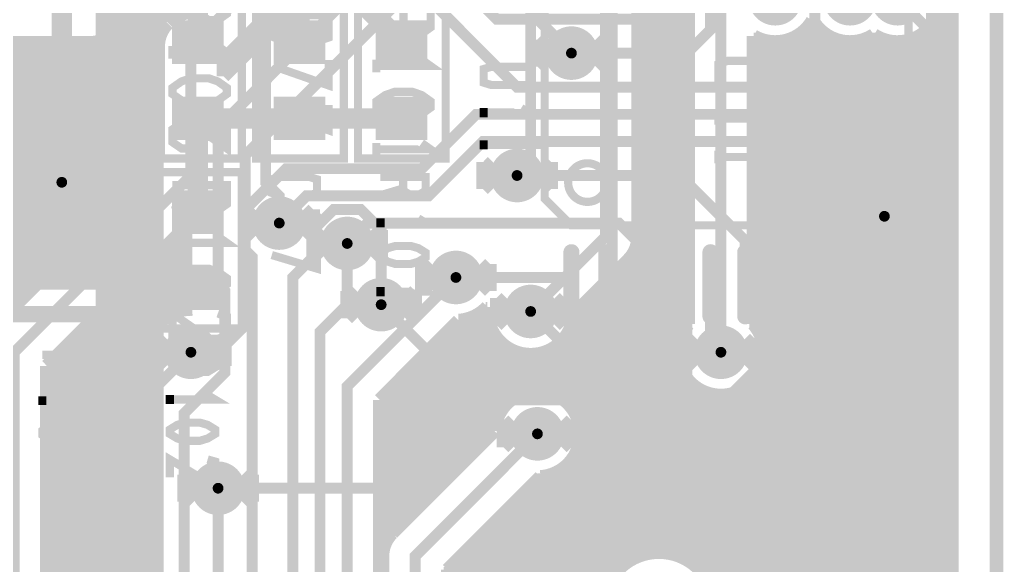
# Model space of a CAD drawing. Extents: x -10 to 131, y -93 to 209.
# Drawn here: x 112.24 to 130.63, y 119.84 to 130.04 of the extents above; entities that cross this region are included whole.
import ezdxf

# ---------------------------------------------------------------- set-up
doc = ezdxf.new("R2010")
doc.units = 0
doc.header["$MEASUREMENT"] = 0
doc.layers.get('0').update_dxf_attribs({"linetype": 'CONTINUOUS'})
for name, color, linetype in [('22-303-0_ASB', 7, 'CONTINUOUS'), ('22-303-0_AST', 7, 'CONTINUOUS'), ('22-303-0_BOT', 2, 'CONTINUOUS'), ('22-303-0_DRD', 6, 'CONTINUOUS'), ('22-303-0_DRL', 1, 'CONTINUOUS'), ('22-303-0_GND', 3, 'CONTINUOUS'), ('22-303-0_IN1', 10, 'CONTINUOUS'), ('22-303-0_SMT', 9, 'CONTINUOUS'), ('22-303-0_SPT', 11, 'CONTINUOUS'), ('22-303-0_SST', 8, 'CONTINUOUS'), ('22-303-0_TOP', 15, 'CONTINUOUS'), ('THRUHOLE_TAP', 2, 'CONTINUOUS')]:
    doc.layers.add(name, color=color, linetype=linetype)

# ---------------------------------------------------------------- blocks, each defined once
blk = doc.blocks.new('OBLONG_56')
at = {"const_width": 0.29972}
blk.add_lwpolyline([(0, 0.59944), (0, -0.59944)], dxfattribs=at)
at = {"const_width": 0.14986}
for points in [[(-0.07493, 0.59944, 1), (0.07493, 0.59944, 1)], [(-0.07493, -0.59944, 1), (0.07493, -0.59944, 1)]]:
    blk.add_lwpolyline(points, format="xyb", close=True, dxfattribs=at)
blk = doc.blocks.new('ROUND_70')
at = {"const_width": 0.29972}
blk.add_lwpolyline([(-0.14986, 0, 1), (0.14986, 0, 1)], format="xyb", close=True, dxfattribs=at)
blk = doc.blocks.new('ROUND_75')
at = {"const_width": 0.29972}
blk.add_lwpolyline([(-0.14986, 0, 1), (0.14986, 0, 1)], format="xyb", close=True, dxfattribs=at)
blk = doc.blocks.new('ROUND_116')
at = {"const_width": 0.10033}
blk.add_lwpolyline([(-0.050164, 0, 1), (0.050164, 0, 1)], format="xyb", close=True, dxfattribs=at)
blk = doc.blocks.new('ROUND_117')
at = {"const_width": 0.10033}
blk.add_lwpolyline([(-0.050164, 0, 1), (0.050164, 0, 1)], format="xyb", close=True, dxfattribs=at)
blk = doc.blocks.new('ROUND_98')
at = {"const_width": 0.50038}
blk.add_lwpolyline([(-0.25019, 0, 1), (0.25019, 0, 1)], format="xyb", close=True, dxfattribs=at)
blk = doc.blocks.new('ROUND_100')
at = {"const_width": 0.50038}
blk.add_lwpolyline([(-0.25019, 0, 1), (0.25019, 0, 1)], format="xyb", close=True, dxfattribs=at)
blk = doc.blocks.new('ROUND_101')
at = {"const_width": 0.0635}
blk.add_lwpolyline([(-0.03175, 0, 1), (0.03175, 0, 1)], format="xyb", close=True, dxfattribs=at)
blk = doc.blocks.new('RECTANGLE_3')
blk.add_solid([(0.4826, 0.4064), (0.4826, -0.4064), (-0.4826, 0.4064), (-0.4826, -0.4064)])
blk = doc.blocks.new('RECTANGLE_44')
blk.add_solid([(0.7239, 0.7493), (0.7239, -0.7493), (-0.7239, 0.7493), (-0.7239, -0.7493)])
blk = doc.blocks.new('ROUND_108')
at = {"const_width": 0.10033}
blk.add_lwpolyline([(-0.050164, 0, 1), (0.050164, 0, 1)], format="xyb", close=True, dxfattribs=at)

msp = doc.modelspace()

# ---------------------------------------------------------------- linework, layer by layer
at = {"layer": '22-303-0_ASB', "const_width": 0.254}
msp.add_lwpolyline([(111.00054, 208.99374), (111.00054, 198.99376), (116.0018, 198.99376), (116.0018, 208.99374), (130.50012, 208.99374), (130.50012, -31.00578), (-9.4996, -31.00578), (-9.4996, 208.99374), (111.00054, 208.99374)], dxfattribs=at)
at = {"layer": '22-303-0_AST'}
for points, const_width in [([(111.00054, 208.99374), (111.00054, 198.99376), (116.0018, 198.99376), (116.0018, 208.99374), (130.50012, 208.99374), (130.50012, -31.00578), (-9.4996, -31.00578), (-9.4996, 208.99374), (111.00054, 208.99374)], 0.254), ([(115.60556, 130.50266), (115.60556, 130.14706), (115.77574, 130.02768), (115.94592, 130.02768), (116.11356, 130.14706), (116.11356, 130.50266), (115.09756, 130.50266)], 0.1524), ([(122.05462, 126.6952), (122.555, 126.19482), (128.8542, 126.19482), (128.8542, 130.5941), (122.05462, 130.5941), (122.05462, 126.6952)], 0.1524), ([(116.3955, 127.4445), (116.3955, 130.3655), (114.7572, 130.3655), (114.7572, 127.4445), (116.3955, 127.4445)], 0.1524), ([(118.3005, 127.4445), (118.3005, 130.3655), (116.6622, 130.3655), (116.6622, 127.4445), (118.3005, 127.4445)], 0.1524), ([(120.2055, 127.4445), (120.2055, 130.3655), (118.5672, 130.3655), (118.5672, 127.4445), (120.2055, 127.4445)], 0.1524), ([(115.60556, 130.20548), (115.09756, 130.02768)], 0.1524), ([(117.17274, 129.64668), (117.00256, 129.7051), (117.00256, 130.0607), (117.17274, 130.12166), (117.85092, 130.12166), (118.01856, 130.0607), (118.01856, 129.7051), (117.85092, 129.64668)], 0.1524), ([(119.41556, 130.24866), (119.41556, 129.89306), (119.58574, 129.77368), (119.75592, 129.77368), (119.92356, 129.89306), (119.92356, 130.24866), (118.90756, 130.24866)], 0.1524), ([(119.41556, 129.95148), (118.90756, 129.77368)], 0.1524), ([(114.3, 124.46), (114.3, 129.54), (111.76, 129.54), (111.76, 124.46), (114.3, 124.46)], 0.1524), ([(115.09756, 129.30886), (115.09756, 129.54508)], 0.1524), ([(115.09756, 129.4257), (116.11356, 129.4257), (115.94592, 129.54508)], 0.1524), ([(117.00256, 129.16408), (118.01856, 128.80848), (118.01856, 129.28346)], 0.1524), ([(118.90756, 129.05486), (118.90756, 129.29108)], 0.1524), ([(118.90756, 129.1717), (119.92356, 129.1717), (119.75592, 129.29108)], 0.1524), ([(126.31674, 128.79324), (125.47092, 128.79324), (125.30074, 128.85166), (125.30074, 129.20726), (125.47092, 129.26822), (126.31674, 129.26822)], 0.1524), ([(115.09756, 128.7653), (115.26774, 128.88468), (115.43792, 128.9431), (115.77574, 128.9431), (115.94592, 128.88468), (116.11356, 128.7653), (116.11356, 128.64846), (115.94592, 128.52908), (115.77574, 128.47066), (115.43792, 128.47066), (115.26774, 128.52908), (115.09756, 128.64846), (115.09756, 128.7653)], 0.1524), ([(118.90756, 128.5113), (119.07774, 128.63068), (119.24792, 128.6891), (119.58574, 128.6891), (119.75592, 128.63068), (119.92356, 128.5113), (119.92356, 128.39446), (119.75592, 128.27508), (119.58574, 128.21666), (119.24792, 128.21666), (119.07774, 128.27508), (118.90756, 128.39446), (118.90756, 128.5113)], 0.1524), ([(117.00256, 128.32588), (118.01856, 127.97028), (118.01856, 128.44526)], 0.1524), ([(112.9919, 128.33096), (112.9919, 127.97536), (113.15954, 127.85598), (113.32972, 127.85598), (113.4999, 127.97536), (113.4999, 128.33096), (112.4839, 128.33096)], 0.1524), ([(125.30074, 128.07442), (125.30074, 128.31064)], 0.1524), ([(125.30074, 128.19126), (126.31674, 128.19126), (126.1491, 128.31064)], 0.1524), ([(115.26774, 128.1049), (115.09756, 127.98806), (115.09756, 127.7493), (115.26774, 127.63246), (115.43792, 127.63246), (115.77574, 127.86868), (116.11356, 127.63246), (116.11356, 128.1049)], 0.1524), ([(112.9919, 128.03378), (112.4839, 127.85598)], 0.1524), ([(118.90756, 127.4953), (118.90756, 127.73406)], 0.1524), ([(118.90756, 127.61468), (119.92356, 127.61468), (119.75592, 127.73406)], 0.1524), ([(125.30074, 127.35306), (125.30074, 127.59182)], 0.1524), ([(125.30074, 127.47244), (126.31674, 127.47244), (126.1491, 127.59182)], 0.1524), ([(112.4839, 127.13716), (112.4839, 127.37338)], 0.1524), ([(112.4839, 127.25654), (113.4999, 127.25654), (113.32972, 127.37338)], 0.1524), ([(116.3955, 124.2695), (116.3955, 127.1905), (114.7572, 127.1905), (114.7572, 124.2695), (116.3955, 124.2695)], 0.1524), ([(115.60556, 126.94666), (115.60556, 126.59106), (115.77574, 126.47168), (115.94592, 126.47168), (116.11356, 126.59106), (116.11356, 126.94666), (115.09756, 126.94666)], 0.1524), ([(112.4839, 126.59614), (112.65154, 126.71298), (112.82172, 126.77394), (113.15954, 126.77394), (113.32972, 126.71298), (113.4999, 126.59614), (113.4999, 126.47676), (113.32972, 126.35738), (113.15954, 126.29896), (112.82172, 126.29896), (112.65154, 126.35738), (112.4839, 126.47676), (112.4839, 126.59614)], 0.1524), ([(115.60556, 126.64948), (115.09756, 126.47168)], 0.1524), ([(112.82172, 125.46076), (112.82172, 125.93574), (113.4999, 125.69698), (113.4999, 125.58014), (112.4839, 125.58014)], 0.1524), ([(115.09756, 125.75286), (115.09756, 125.98908)], 0.1524), ([(115.09756, 125.8697), (116.11356, 125.8697), (115.94592, 125.98908)], 0.1524), ([(115.09756, 125.2093), (115.26774, 125.32868), (115.43792, 125.3871), (115.77574, 125.3871), (115.94592, 125.32868), (116.11356, 125.2093), (116.11356, 125.09246), (115.94592, 124.97308), (115.77574, 124.91466), (115.43792, 124.91466), (115.26774, 124.97308), (115.09756, 125.09246), (115.09756, 125.2093)], 0.1524), ([(115.09756, 124.07646), (115.09756, 124.5489), (115.77574, 124.07646), (115.94592, 124.07646), (116.11356, 124.13488), (116.11356, 124.49048), (115.94592, 124.5489)], 0.1524)]:
    msp.add_lwpolyline(points, dxfattribs=dict(at, const_width=const_width))
at = {"layer": '22-303-0_AST', "const_width": 0.1524}
for points in [[(122.85472, 127.3556, 0.4142136), (122.49404, 126.99492)], [(123.2154, 126.99492, 0.4142136), (122.85472, 127.3556)], [(122.49404, 126.99492, 0.4142136), (122.85472, 126.63424)], [(122.85472, 126.63424, 0.4142136), (123.2154, 126.99492)]]:
    msp.add_lwpolyline(points, format="xyb", dxfattribs=at)
at = {"layer": '22-303-0_BOT'}
for points, const_width in [([(121.539, 154.178), (121.539, 132.842), (121.793, 132.588), (121.793, 127.37592), (121.539, 127.12192), (121.539, 127.127)], 0.2032), ([(124.4092, 145.38452), (124.4092, 120.06834)], 0.254), ([(124.1806, 145.2753), (124.1806, 120.0912)], 0.254), ([(123.19, 139.954), (123.19, 125.984), (121.793, 124.587)], 0.2032), ([(123.952, 139.68476), (123.952, 120.06326)], 0.254), ([(123.7996, 139.42314), (123.7996, 125.984)], 0.254), ([(125.349, 137.414), (125.349, 123.825)], 0.2032), ([(124.6378, 137.03046), (124.6378, 124.20854)], 0.254), ([(124.7394, 136.88314), (124.7394, 124.35332)], 0.254), ([(129.667, 136.06018), (129.667, 103.87838)], 0.254), ([(116.11356, 131.8895), (114.03838, 129.81432)], 0.254), ([(119.253, 131.826), (117.348, 131.826), (116.586, 131.064), (116.586, 130.683), (115.443, 129.54), (115.443, 127.127), (112.141, 123.825), (112.141, 95.885), (111.76, 95.504)], 0.2032), ([(115.189, 99.06), (115.189, 110.617), (115.316, 110.744), (115.316, 122.682), (116.078, 123.444), (116.078, 124.968), (115.951, 125.095), (115.951, 128.016), (119.126, 131.191), (120.015, 131.191), (120.142, 131.064)], 0.2032), ([(118.2878, 131.2164), (116.0526, 128.97866)], 0.254), ([(115.9764, 130.93446), (115.01882, 129.97688)], 0.254), ([(115.0366, 130.81254), (115.0366, 129.99466)], 0.254), ([(114.808, 130.58394), (114.808, 127.35306)], 0.254), ([(116.586, 97.663), (116.586, 125.603), (116.459, 125.73), (116.459, 127.508), (119.507, 130.556)], 0.2032), ([(114.5794, 130.35534), (114.5794, 127.12446)], 0.254), ([(117.0178, 130.2512), (116.0526, 129.286)], 0.254), ([(117.094, 130.34518), (117.094, 130.02006)], 0.254), ([(129.4384, 130.24866), (129.4384, 104.00792)], 0.254), ([(115.1636, 130.1242), (114.34826, 130.1242)], 0.254), ([(114.3508, 130.12674), (114.3508, 126.89586)], 0.254), ([(116.8654, 130.0988), (116.8654, 129.79146)], 0.254), ([(117.1956, 130.1242), (116.88826, 130.1242)], 0.254), ([(124.7394, 130.1242), (123.7996, 130.1242)], 0.254), ([(129.667, 130.1242), (129.39776, 130.1242)], 0.254), ([(114.9477, 129.8956), (114.11966, 129.8956)], 0.254), ([(114.1222, 129.89814), (114.1222, 126.66726)], 0.254), ([(116.6368, 129.8702), (116.6368, 129.56286)], 0.254), ([(116.967, 129.8956), (116.65966, 129.8956)], 0.254), ([(124.7394, 129.8956), (123.7996, 129.8956)], 0.254), ([(127.15494, 129.8956), (126.97206, 129.8956)], 0.254), ([(127.1524, 129.89814), (127.1524, 100.2919)], 0.254), ([(129.667, 129.8956), (129.25806, 129.8956)], 0.254), ([(113.8936, 129.70002), (113.8936, 126.43866)], 0.254), ([(125.9586, 129.7305), (125.9586, 124.35332)], 0.254), ([(126.0094, 129.70256), (126.0094, 124.28982)], 0.254), ([(126.6952, 129.6924), (126.6952, 100.2665)], 0.254), ([(126.9238, 129.8448), (126.9238, 100.2665)], 0.254), ([(127.381, 129.71526), (127.381, 100.36556)], 0.254), ([(128.0668, 129.6797), (128.0668, 118.60022)], 0.254), ([(128.2954, 129.70256), (128.2954, 118.70944)], 0.254), ([(128.9812, 129.6924), (128.9812, 118.60022)], 0.254), ([(129.2098, 129.8448), (129.2098, 118.36146)], 0.254), ([(113.538, 129.6035), (107.8484, 129.6035)], 0.254), ([(112.2934, 129.6035), (112.2934, 124.83846)], 0.254), ([(112.522, 129.6035), (112.522, 125.06706)], 0.254), ([(112.7506, 129.6035), (112.7506, 125.29566)], 0.254), ([(112.9792, 129.6035), (112.9792, 125.52426)], 0.254), ([(113.2078, 129.6035), (113.2078, 125.75286)], 0.254), ([(113.4364, 129.6035), (113.4364, 125.98146)], 0.254), ([(113.665, 129.61366), (113.665, 126.21006)], 0.254), ([(114.8461, 129.667), (113.82756, 129.667)], 0.254), ([(114.8334, 129.54), (114.8334, 127.37846)], 0.254), ([(116.4082, 129.6416), (116.4082, 129.33426)], 0.254), ([(116.7384, 129.667), (116.43106, 129.667)], 0.254), ([(124.7394, 129.667), (123.7996, 129.667)], 0.254), ([(126.09576, 129.667), (125.9586, 129.667)], 0.254), ([(126.238, 129.63144), (126.238, 100.2665)], 0.254), ([(126.4666, 129.62636), (126.4666, 100.2665)], 0.254), ([(127.49276, 129.667), (126.6317, 129.667)], 0.254), ([(127.6096, 129.63652), (127.6096, 100.3681)], 0.254), ([(127.8382, 129.62382), (127.8382, 118.36146)], 0.254), ([(128.38176, 129.667), (128.0287, 129.667)], 0.254), ([(128.524, 129.63144), (128.524, 118.74246)], 0.254), ([(128.7526, 129.62636), (128.7526, 118.70944)], 0.254), ([(129.667, 129.667), (128.9177, 129.667)], 0.254), ([(114.8334, 129.4384), (106.36504, 129.4384)], 0.254), ([(116.1796, 129.413), (116.1796, 129.10566)], 0.254), ([(116.5098, 129.4384), (116.20246, 129.4384)], 0.254), ([(124.7394, 129.4384), (123.7996, 129.4384)], 0.254), ([(129.667, 129.4384), (125.9586, 129.4384)], 0.254), ([(114.8334, 129.2098), (106.36504, 129.2098)], 0.254), ([(116.0526, 129.286), (116.0526, 128.97866)], 0.254), ([(116.2812, 129.2098), (116.0526, 129.2098)], 0.254), ([(124.7394, 129.2098), (123.7996, 129.2098)], 0.254), ([(129.667, 129.2098), (125.9586, 129.2098)], 0.254), ([(114.8334, 128.9812), (106.36504, 128.9812)], 0.254), ([(124.7394, 128.9812), (123.7996, 128.9812)], 0.254), ([(129.667, 128.9812), (125.9586, 128.9812)], 0.254), ([(114.8334, 128.7526), (106.36504, 128.7526)], 0.254), ([(124.7394, 128.7526), (123.7996, 128.7526)], 0.254), ([(129.667, 128.7526), (125.9586, 128.7526)], 0.254), ([(114.8334, 128.524), (106.36504, 128.524)], 0.254), ([(124.7394, 128.524), (123.7996, 128.524)], 0.254), ([(129.667, 128.524), (125.9586, 128.524)], 0.254), ([(114.8334, 128.2954), (106.36504, 128.2954)], 0.254), ([(124.7394, 128.2954), (123.7996, 128.2954)], 0.254), ([(129.667, 128.2954), (125.9586, 128.2954)], 0.254), ([(114.8334, 128.0668), (106.36504, 128.0668)], 0.254), ([(124.7394, 128.0668), (123.7996, 128.0668)], 0.254), ([(129.667, 128.0668), (125.9586, 128.0668)], 0.254), ([(114.8334, 127.8382), (106.36504, 127.8382)], 0.254), ([(124.7394, 127.8382), (123.7996, 127.8382)], 0.254), ([(129.667, 127.8382), (125.9586, 127.8382)], 0.254), ([(114.8334, 127.6096), (106.36504, 127.6096)], 0.254), ([(124.7394, 127.6096), (123.7996, 127.6096)], 0.254), ([(129.667, 127.6096), (125.9586, 127.6096)], 0.254), ([(114.8334, 127.381), (106.36504, 127.381)], 0.254), ([(114.8334, 127.37846), (111.71682, 124.26188)], 0.254), ([(124.7394, 127.381), (123.7996, 127.381)], 0.254), ([(129.667, 127.381), (125.9586, 127.381)], 0.254), ([(114.6048, 127.1524), (106.36504, 127.1524)], 0.254), ([(124.7394, 127.1524), (123.7996, 127.1524)], 0.254), ([(129.667, 127.1524), (125.9586, 127.1524)], 0.254), ([(114.3762, 126.9238), (106.36504, 126.9238)], 0.254), ([(124.7394, 126.9238), (123.7996, 126.9238)], 0.254), ([(129.667, 126.9238), (125.9586, 126.9238)], 0.254), ([(114.1476, 126.6952), (106.36504, 126.6952)], 0.254), ([(124.7394, 126.6952), (123.7996, 126.6952)], 0.254), ([(129.667, 126.6952), (125.9586, 126.6952)], 0.254), ([(113.919, 126.4666), (106.36504, 126.4666)], 0.254), ([(118.999, 124.714), (118.999, 126.111), (118.618, 126.492), (118.11, 126.492), (117.729, 126.111), (117.729, 125.603), (117.348, 125.222), (117.348, 93.98), (117.221, 93.853)], 0.2032), ([(124.7394, 126.4666), (123.7996, 126.4666)], 0.254), ([(129.667, 126.4666), (125.9586, 126.4666)], 0.254), ([(113.6904, 126.238), (106.36504, 126.238)], 0.254), ([(124.7394, 126.238), (123.7996, 126.238)], 0.254), ([(129.667, 126.238), (125.9586, 126.238)], 0.254), ([(113.4618, 126.0094), (106.36504, 126.0094)], 0.254), ([(115.3414, 126.1618), (112.7506, 123.571)], 0.254), ([(115.3414, 126.0094), (115.18646, 126.0094)], 0.254), ([(115.2652, 126.0856), (115.2652, 124.6124)], 0.254), ([(115.3414, 126.1618), (115.3414, 125.095)], 0.254), ([(124.7394, 126.0094), (123.7996, 126.0094)], 0.254), ([(129.667, 126.0094), (125.9586, 126.0094)], 0.254), ([(115.0366, 125.857), (115.0366, 124.5235)], 0.254), ([(118.364, 125.857), (118.364, 124.714), (117.856, 124.206), (117.856, 90.932), (115.316, 88.392)], 0.2032), ([(113.2332, 125.7808), (106.36504, 125.7808)], 0.254), ([(114.808, 125.6284), (114.808, 124.32284)], 0.254), ([(115.3414, 125.7808), (114.95786, 125.7808)], 0.254), ([(123.7234, 125.68936), (123.7234, 119.98198)], 0.254), ([(124.7394, 125.7808), (123.76404, 125.7808)], 0.254), ([(129.667, 125.7808), (125.9586, 125.7808)], 0.254), ([(113.0046, 125.5522), (106.36504, 125.5522)], 0.254), ([(115.3414, 125.5522), (114.72926, 125.5522)], 0.254), ([(123.6218, 125.5522), (122.59818, 124.53112)], 0.254), ([(124.7394, 125.5522), (123.61926, 125.5522)], 0.254), ([(129.667, 125.5522), (125.9586, 125.5522)], 0.254), ([(112.776, 125.3236), (109.1692, 125.3236)], 0.254), ([(115.3414, 125.3236), (114.50066, 125.3236)], 0.254), ([(114.5794, 125.3998), (114.5794, 123.82246)], 0.254), ([(124.7394, 125.3236), (123.39066, 125.3236)], 0.254), ([(123.4948, 125.4252), (123.4948, 119.83212)], 0.254), ([(129.667, 125.3236), (125.9586, 125.3236)], 0.254), ([(112.5474, 125.095), (109.46638, 125.095)], 0.254), ([(115.3414, 125.095), (114.27206, 125.095)], 0.254), ([(114.3508, 125.1712), (114.3508, 123.59386)], 0.254), ([(122.047, 85.471), (118.364, 89.154), (118.364, 123.19), (120.396, 125.222)], 0.2032), ([(124.7394, 125.095), (123.16206, 125.095)], 0.254), ([(123.2662, 125.1966), (123.2662, 119.55018)], 0.254), ([(129.667, 125.095), (125.9586, 125.095)], 0.254), ([(114.1222, 124.9426), (114.1222, 123.36526)], 0.254), ([(123.0376, 124.968), (123.0376, 100.2919)], 0.254), ([(112.3188, 124.8664), (109.59592, 124.8664)], 0.254), ([(113.8936, 124.714), (113.8936, 123.10364)], 0.254), ([(115.38458, 124.8664), (114.04346, 124.8664)], 0.254), ([(115.4684, 124.72162), (115.4684, 124.63272)], 0.254), ([(122.809, 124.7394), (122.809, 100.36556)], 0.254), ([(124.7394, 124.8664), (122.93346, 124.8664)], 0.254), ([(129.667, 124.8664), (125.9586, 124.8664)], 0.254), ([(115.4684, 124.6378), (113.81486, 124.6378)], 0.254), ([(115.4684, 124.63272), (115.44307, 124.63153)], 0.254), ([(120.98528, 124.6378), (120.95226, 124.6378)], 0.254), ([(120.9802, 124.6632), (120.9802, 122.22226)], 0.254), ([(124.7394, 124.6378), (122.70486, 124.6378)], 0.254), ([(129.667, 124.6378), (125.9586, 124.6378)], 0.254), ([(114.8842, 124.4092), (113.58626, 124.4092)], 0.254), ([(113.665, 124.4854), (113.665, 95.7707)], 0.254), ([(120.45188, 124.41682), (118.9736, 122.936)], 0.254), ([(121.0056, 124.4092), (120.44426, 124.4092)], 0.254), ([(120.523, 124.42444), (120.523, 121.76506)], 0.254), ([(120.7516, 124.49556), (120.7516, 121.99366)], 0.254), ([(124.7394, 124.4092), (122.5804, 124.4092)], 0.254), ([(122.5804, 124.40666), (122.5804, 122.76582)], 0.254), ([(129.667, 124.4092), (125.9586, 124.4092)], 0.254), ([(114.71656, 124.1806), (113.35766, 124.1806)], 0.254), ([(113.4364, 124.2568), (113.4364, 93.9927)], 0.254), ([(121.0945, 124.1806), (120.21566, 124.1806)], 0.254), ([(120.2944, 124.2568), (120.2944, 121.53646)], 0.254), ([(124.62256, 124.1806), (122.4915, 124.1806)], 0.254), ([(129.667, 124.1806), (126.0729, 124.1806)], 0.254), ([(113.2078, 124.0282), (113.2078, 93.88348)], 0.254), ([(120.0658, 124.0282), (120.0658, 121.30786)], 0.254), ([(121.2088, 124.0282), (121.2088, 122.68454)], 0.254), ([(122.3518, 124.0028), (122.3518, 122.98426)], 0.254), ([(112.9792, 123.7996), (112.9792, 93.64472)], 0.254), ([(114.64544, 123.952), (113.12906, 123.952)], 0.254), ([(114.63782, 123.88088), (114.00282, 123.24588)], 0.254), ([(114.427, 95.504), (114.427, 122.809), (115.443, 123.825)], 0.2032), ([(119.8372, 123.7996), (119.8372, 121.07926)], 0.254), ([(121.29262, 123.952), (119.98706, 123.952)], 0.254), ([(121.4374, 123.86056), (121.4374, 122.9487)], 0.254), ([(121.666, 123.78944), (121.666, 123.06808)], 0.254), ([(122.1232, 123.8504), (122.1232, 123.08332)], 0.254), ([(124.55144, 123.952), (122.29084, 123.952)], 0.254), ([(129.667, 123.952), (126.14656, 123.952)], 0.254), ([(114.4778, 123.7234), (112.90046, 123.7234)], 0.254), ([(124.54636, 123.7234), (119.75846, 123.7234)], 0.254), ([(121.8946, 123.78436), (121.8946, 123.10872)], 0.254), ([(129.667, 123.7234), (126.1491, 123.7234)], 0.254), ([(112.7506, 123.571), (112.7506, 88.9889)], 0.254), ([(112.7506, 123.571), (112.7506, 95.885)], 0.254), ([(114.2492, 123.4948), (112.7506, 123.4948)], 0.254), ([(124.6124, 123.4948), (119.52986, 123.4948)], 0.254), ([(119.6086, 123.571), (119.6086, 120.85066)], 0.254), ([(124.6378, 123.44146), (124.6378, 119.99214)], 0.254), ([(129.667, 123.4948), (126.0856, 123.4948)], 0.254), ([(114.0206, 123.2662), (112.7506, 123.2662)], 0.254), ([(124.7648, 123.2662), (119.30126, 123.2662)], 0.254), ([(119.38, 123.3424), (119.38, 120.62206)], 0.254), ([(129.667, 123.2662), (125.93066, 123.2662)], 0.254), ([(126.0094, 123.36018), (126.0094, 100.2665)], 0.254), ([(119.1514, 123.1138), (119.1514, 120.38584)], 0.254), ([(124.8664, 123.1773), (124.8664, 119.84736)], 0.254), ([(125.095, 123.05792), (125.095, 119.58066)], 0.254), ([(125.7808, 123.14174), (125.7808, 100.2665)], 0.254), ([(113.86058, 123.0376), (112.7506, 123.0376)], 0.254), ([(118.9736, 122.936), (118.9736, 105.22966)], 0.254), ([(121.58726, 123.0376), (119.07266, 123.0376)], 0.254), ([(125.16866, 123.0376), (122.2502, 123.0376)], 0.254), ([(125.3236, 123.01728), (125.3236, 100.2665)], 0.254), ([(129.667, 123.0376), (125.52934, 123.0376)], 0.254), ([(125.5522, 123.04268), (125.5522, 100.2665)], 0.254), ([(113.8174, 122.809), (112.7506, 122.809)], 0.254), ([(113.8174, 122.809), (113.8174, 96.03232)], 0.254), ([(121.29262, 122.809), (118.9736, 122.809)], 0.254), ([(129.667, 122.809), (122.54738, 122.809)], 0.254), ([(113.8174, 122.5804), (112.7506, 122.5804)], 0.254), ([(121.16054, 122.5804), (118.9736, 122.5804)], 0.254), ([(129.667, 122.5804), (122.67692, 122.5804)], 0.254), ([(113.8174, 122.3518), (112.7506, 122.3518)], 0.254), ([(121.1072, 122.3518), (118.9736, 122.3518)], 0.254), ([(121.11482, 122.35688), (119.20982, 120.45188)], 0.254), ([(129.667, 122.3518), (122.72518, 122.3518)], 0.254), ([(121.92, 122.301), (119.634, 120.015), (119.634, 105.029), (118.872, 104.267), (118.872, 92.202), (119.507, 91.567)], 0.2032), ([(113.8174, 122.1232), (112.7506, 122.1232)], 0.254), ([(120.8786, 122.1232), (118.9736, 122.1232)], 0.254), ([(129.667, 122.1232), (122.7074, 122.1232)], 0.254), ([(113.8174, 121.8946), (112.7506, 121.8946)], 0.254), ([(120.65, 121.8946), (118.9736, 121.8946)], 0.254), ([(122.5804, 121.83618), (122.5804, 100.3681)], 0.254), ([(129.667, 121.8946), (122.6185, 121.8946)], 0.254), ([(113.8174, 121.666), (112.7506, 121.666)], 0.254), ([(120.4214, 121.666), (118.9736, 121.666)], 0.254), ([(122.3518, 121.61774), (122.3518, 100.3046)], 0.254), ([(129.667, 121.666), (122.41784, 121.666)], 0.254), ([(113.8174, 121.4374), (112.7506, 121.4374)], 0.254), ([(120.1928, 121.4374), (118.9736, 121.4374)], 0.254), ([(121.97588, 121.49582), (120.2436, 119.761)], 0.254), ([(121.8946, 121.412), (121.8946, 100.2665)], 0.254), ([(129.667, 121.4374), (121.91746, 121.4374)], 0.254), ([(122.1232, 121.51868), (122.1232, 100.2665)], 0.254), ([(115.951, 121.285), (115.951, 98.425), (115.443, 97.917), (115.443, 92.71)], 0.2032), ([(113.8174, 121.2088), (112.7506, 121.2088)], 0.254), ([(119.9642, 121.2088), (118.9736, 121.2088)], 0.254), ([(121.666, 121.1834), (121.666, 100.2665)], 0.254), ([(129.667, 121.2088), (121.68886, 121.2088)], 0.254), ([(113.8174, 120.9802), (112.7506, 120.9802)], 0.254), ([(119.7356, 120.9802), (118.9736, 120.9802)], 0.254), ([(121.4374, 120.9548), (121.4374, 100.2665)], 0.254), ([(129.667, 120.9802), (121.46026, 120.9802)], 0.254), ([(113.8174, 120.7516), (112.7506, 120.7516)], 0.254), ([(119.507, 120.7516), (118.9736, 120.7516)], 0.254), ([(121.2088, 120.7262), (121.2088, 100.2665)], 0.254), ([(129.667, 120.7516), (121.23166, 120.7516)], 0.254), ([(113.8174, 120.523), (112.7506, 120.523)], 0.254), ([(119.2784, 120.523), (118.9736, 120.523)], 0.254), ([(120.9802, 120.4976), (120.9802, 100.2665)], 0.254), ([(129.667, 120.523), (121.00306, 120.523)], 0.254), ([(113.8174, 120.2944), (112.7506, 120.2944)], 0.254), ([(119.09298, 120.2944), (118.9736, 120.2944)], 0.254), ([(129.667, 120.2944), (120.77446, 120.2944)], 0.254), ([(120.7516, 120.269), (120.7516, 100.2665)], 0.254), ([(113.8174, 120.0658), (112.7506, 120.0658)], 0.254), ([(119.02694, 120.0658), (118.9736, 120.0658)], 0.254), ([(119.0244, 120.015), (119.0244, 105.28046)], 0.254), ([(120.523, 120.0404), (120.523, 100.2665)], 0.254), ([(123.95454, 120.0658), (120.54586, 120.0658)], 0.254), ([(129.667, 120.0658), (124.42444, 120.0658)], 0.254), ([(113.8174, 119.8372), (112.7506, 119.8372)], 0.254), ([(119.0244, 119.8372), (118.9736, 119.8372)], 0.254), ([(120.2436, 119.761), (120.2436, 105.029)], 0.254), ([(120.2944, 119.8118), (120.2944, 100.2665)], 0.254), ([(123.49988, 119.8372), (120.31726, 119.8372)], 0.254), ([(129.667, 119.8372), (124.8791, 119.8372)], 0.254)]:
    msp.add_lwpolyline(points, dxfattribs=dict(at, const_width=const_width))
at = {"layer": '22-303-0_BOT', "const_width": 0.254}
for points in [[(128.651, 129.62128, 0.4142136), (129.45872, 130.429)], [(115.0112, 129.9718, 0.1989124), (114.83234, 129.54)], [(115.0112, 129.9718, 0.1989124), (114.83234, 129.54)], [(126.365, 129.62128, 0.2670531), (127.06315, 130.0228)], [(127.0635, 130.0226, 0.2670532), (127.762, 129.62088)], [(113.538, 129.6035, 0.1982437), (114.03064, 129.80682)], [(125.9586, 129.7305, 0.1325032), (126.365, 129.62088)], [(127.762, 129.62128, 0.1465107), (128.20594, 129.75421)], [(128.2065, 129.75336, 0.1465113), (128.651, 129.62026)], [(123.6218, 125.5522, 0.1989124), (123.80066, 125.984)], [(115.3414, 125.095, 0.166125), (115.46885, 124.72197)], [(115.3414, 125.095, 0.166125), (115.46885, 124.72197)], [(115.443, 124.63272, 0.394063), (114.63782, 123.88088)], [(120.45188, 124.41682, 0.1913055), (120.98907, 124.67455)], [(120.98528, 124.587, 0.4142136), (121.793, 123.77928)], [(120.99036, 124.67336, 0.0268021), (120.98573, 124.587)], [(121.793, 123.77928, 0.394063), (122.59818, 124.53112)], [(124.7394, 124.35332, 0.1804437), (124.54232, 123.825)], [(126.15672, 123.825, 0.1804438), (125.95938, 124.354)], [(124.54128, 123.825, 0.4142136), (125.349, 123.01728)], [(125.349, 123.01728, 0.4142136), (126.15672, 123.825)], [(113.9952, 123.2408, 0.1989124), (113.81634, 122.809)], [(121.92, 123.10872, 0.394063), (121.11482, 122.35688)], [(122.72772, 122.301, 0.4142136), (121.92, 123.10872)], [(121.97588, 121.49582, 0.3940623), (122.72772, 122.301)], [(119.2022, 120.4468, 0.1989124), (119.02334, 120.015)], [(119.2022, 120.4468, 0.1989124), (119.02334, 120.015)], [(124.19076, 120.0912, 0.4142136), (123.13412, 119.03456)], [(125.2474, 119.03456, 0.4142136), (124.19076, 120.0912)]]:
    msp.add_lwpolyline(points, format="xyb", dxfattribs=at)
at = {"layer": '22-303-0_DRD', "const_width": 0.254}
for points in [[(111.00054, 208.99374), (111.00054, 198.99376), (116.0018, 198.99376), (116.0018, 208.99374), (130.50012, 208.99374), (130.50012, -31.00578), (-9.4996, -31.00578), (-9.4996, 208.99374), (111.00054, 208.99374)], [(126.365, 130.048), (125.73, 130.683)], [(127, 130.683), (126.365, 130.048)], [(127.762, 130.048), (127.127, 130.683)], [(128.397, 130.683), (127.762, 130.048)], [(128.651, 130.048), (128.016, 130.683)], [(129.286, 130.683), (128.651, 130.048)], [(121.92, 129.159), (122.555, 129.794)], [(122.555, 129.794), (123.19, 129.159)], [(121.92, 129.667), (121.92, 129.159)], [(122.555, 129.032), (121.92, 129.667)], [(123.19, 129.667), (122.555, 129.032)], [(123.19, 129.159), (123.19, 129.667)], [(120.904, 126.873), (121.539, 127.508)], [(121.539, 127.508), (122.174, 126.873)], [(112.395, 126.746), (113.03, 127.381)], [(113.03, 127.381), (113.665, 126.746)], [(120.904, 127.381), (120.904, 126.873)], [(121.539, 126.746), (120.904, 127.381)], [(122.174, 127.381), (121.539, 126.746)], [(122.174, 126.873), (122.174, 127.381)], [(112.395, 127.254), (112.395, 126.746)], [(113.03, 126.619), (112.395, 127.254)], [(113.665, 127.254), (113.03, 126.619)], [(113.665, 126.746), (113.665, 127.254)], [(127.76962, 126.111), (128.40462, 126.746)], [(127.76962, 126.111), (128.40462, 126.746)], [(128.40462, 126.746), (129.03962, 126.111)], [(128.40462, 126.746), (129.03962, 126.111)], [(116.459, 125.984), (117.094, 126.619)], [(117.094, 126.619), (117.729, 125.984)], [(127.76962, 126.619), (127.76962, 126.111)], [(128.40462, 125.984), (127.76962, 126.619)], [(127.76962, 126.619), (127.76962, 126.111)], [(128.40462, 125.984), (127.76962, 126.619)], [(129.03962, 126.619), (128.40462, 125.984)], [(129.03962, 126.619), (128.40462, 125.984)], [(129.03962, 126.111), (129.03962, 126.619)], [(129.03962, 126.111), (129.03962, 126.619)], [(116.459, 126.492), (116.459, 125.984)], [(117.094, 125.857), (116.459, 126.492)], [(117.729, 126.492), (117.094, 125.857)], [(117.729, 125.984), (117.729, 126.492)], [(117.729, 125.603), (118.364, 126.238)], [(118.364, 126.238), (118.999, 125.603)], [(117.729, 126.111), (117.729, 125.603)], [(118.364, 125.476), (117.729, 126.111)], [(118.999, 126.111), (118.364, 125.476)], [(118.999, 125.603), (118.999, 126.111)], [(119.761, 124.968), (120.396, 125.603)], [(119.761, 125.476), (119.761, 124.968)], [(120.396, 124.841), (119.761, 125.476)], [(120.396, 125.603), (121.031, 124.968)], [(121.031, 125.476), (120.396, 124.841)], [(121.031, 124.968), (121.031, 125.476)], [(118.364, 124.46), (118.999, 125.095)], [(118.999, 125.095), (119.634, 124.46)], [(118.364, 124.968), (118.364, 124.46)], [(118.999, 124.333), (118.364, 124.968)], [(119.634, 124.968), (118.999, 124.333)], [(119.634, 124.46), (119.634, 124.968)], [(121.158, 124.333), (121.793, 124.968)], [(121.793, 124.968), (122.428, 124.333)], [(121.158, 124.841), (121.158, 124.333)], [(121.793, 124.206), (121.158, 124.841)], [(122.428, 124.841), (121.793, 124.206)], [(122.428, 124.333), (122.428, 124.841)], [(114.808, 123.571), (115.443, 124.206)], [(115.443, 124.206), (116.078, 123.571)], [(124.714, 123.571), (125.349, 124.206)], [(125.349, 124.206), (125.984, 123.571)], [(114.808, 124.079), (114.808, 123.571)], [(115.443, 123.444), (114.808, 124.079)], [(116.078, 124.079), (115.443, 123.444)], [(116.078, 123.571), (116.078, 124.079)], [(124.714, 124.079), (124.714, 123.571)], [(125.349, 123.444), (124.714, 124.079)], [(125.984, 124.079), (125.349, 123.444)], [(125.984, 123.571), (125.984, 124.079)], [(121.285, 122.047), (121.92, 122.682)], [(121.92, 122.682), (122.555, 122.047)], [(121.285, 122.555), (121.285, 122.047)], [(121.92, 121.92), (121.285, 122.555)], [(122.555, 122.555), (121.92, 121.92)], [(122.555, 122.047), (122.555, 122.555)], [(115.316, 121.031), (115.951, 121.666)], [(115.951, 121.666), (116.586, 121.031)], [(115.316, 121.539), (115.316, 121.031)], [(115.951, 120.904), (115.316, 121.539)], [(116.586, 121.539), (115.951, 120.904)], [(116.586, 121.031), (116.586, 121.539)]]:
    msp.add_lwpolyline(points, dxfattribs=at)
at = {"layer": '22-303-0_DRL', "const_width": 0.254}
msp.add_lwpolyline([(111.00054, 208.99374), (111.00054, 198.99376), (116.0018, 198.99376), (116.0018, 208.99374), (130.50012, 208.99374), (130.50012, -31.00578), (-9.4996, -31.00578), (-9.4996, 208.99374), (111.00054, 208.99374)], dxfattribs=at)
at = {"layer": '22-303-0_GND', "const_width": 0.254}
msp.add_lwpolyline([(111.00054, 208.99374), (111.00054, 198.99376), (116.0018, 198.99376), (116.0018, 208.99374), (130.50012, 208.99374), (130.50012, -31.00578), (-9.4996, -31.00578), (-9.4996, 208.99374), (111.00054, 208.99374)], dxfattribs=at)
at = {"layer": '22-303-0_IN1'}
for points, const_width in [([(124.841, 157.734), (124.841, 155.067), (123.698, 153.924), (123.698, 153.416), (124.587, 152.527), (124.587, 138.557), (124.206, 138.176), (124.206, 120.65), (125.603, 119.253), (125.603, 85.852), (124.968, 85.217), (124.968, 83.82), (125.222, 83.566), (125.222, 81.915), (124.46, 81.153), (124.46, 62.103)], 0.2032), ([(119.507, 99.568), (114.3, 104.775), (114.3, 131.191), (115.57, 132.461), (115.57, 137.414), (114.173, 138.811), (114.173, 147.193), (115.062, 148.082), (115.062, 156.718)], 1.27), ([(115.062, 156.718), (115.062, 148.082), (114.173, 147.193), (114.173, 138.811), (115.57, 137.414), (115.57, 132.461), (114.3, 131.191), (114.3, 104.775), (119.507, 99.568)], 1.27), ([(117.729, 156.845), (116.967, 156.083), (116.967, 131.191), (116.84, 131.064), (116.84, 126.99492), (117.094, 126.74092), (117.094, 126.238)], 0.2032), ([(122.555, 129.413), (121.92, 130.048), (121.92, 153.416), (122.174, 153.67)], 0.2032), ([(126.365, 89.535), (126.873, 90.043), (126.873, 95.377), (126.111, 96.139), (126.111, 119.38), (124.714, 120.777), (124.714, 137.668), (125.095, 138.049), (125.095, 152.908), (124.333, 153.67)], 0.2032), ([(123.952, 146.05), (123.952, 139.192), (123.317, 138.557), (123.317, 118.618), (125.095, 116.84), (125.095, 85.979), (124.46, 85.344), (124.46, 83.312), (124.714, 83.058), (124.714, 82.042), (123.952, 81.28), (123.952, 61.976), (124.333, 61.595), (124.333, 47.879)], 0.2032), ([(129.159, 103.251), (129.159, 129.921), (128.651, 130.429)], 0.2032)]:
    msp.add_lwpolyline(points, dxfattribs=dict(at, const_width=const_width))
at = {"layer": '22-303-0_SST', "const_width": 0.1524}
for points in [[(122.05462, 126.6952), (122.555, 126.19482), (128.8542, 126.19482), (128.8542, 130.5941), (122.05462, 130.5941), (122.05462, 126.6952)], [(116.3955, 127.4445), (116.3955, 130.3655), (114.7572, 130.3655), (114.7572, 127.4445), (116.3955, 127.4445)], [(118.3005, 127.4445), (118.3005, 130.3655), (116.6622, 130.3655), (116.6622, 127.4445), (118.3005, 127.4445)], [(120.2055, 127.4445), (120.2055, 130.3655), (118.5672, 130.3655), (118.5672, 127.4445), (120.2055, 127.4445)], [(114.3, 124.46), (111.76, 124.46), (111.76, 129.54), (114.3, 129.54), (114.3, 124.46)], [(121.75998, 128.81864), (121.05386, 128.81864), (120.91416, 128.86182), (120.91416, 129.11582), (121.05386, 129.15646), (121.75998, 129.15646)], [(120.91416, 128.21666), (120.91416, 128.38684)], [(120.91416, 128.30302), (121.75998, 128.30302), (121.61774, 128.38684)], [(120.91416, 127.61722), (120.91416, 127.78486)], [(120.91416, 127.70104), (121.75998, 127.70104), (121.61774, 127.78486)], [(116.3955, 124.2695), (116.3955, 127.1905), (114.7572, 127.1905), (114.7572, 124.2695), (116.3955, 124.2695)], [(117.094, 126.7587), (116.9543, 126.80188), (116.9543, 127.05588), (117.094, 127.09906), (117.66042, 127.09906), (117.80012, 127.05588), (117.80012, 126.80188), (117.66042, 126.7587)], [(119.41048, 127.09906), (119.41048, 126.84506), (119.55018, 126.7587), (119.69242, 126.7587), (119.83212, 126.84506), (119.83212, 127.09906), (118.9863, 127.09906)], [(119.41048, 126.8857), (118.9863, 126.7587)], [(116.9543, 126.3269), (117.80012, 126.0729), (117.80012, 126.41326)], [(118.9863, 126.15926), (118.9863, 126.3269)], [(118.9863, 126.24308), (119.83212, 126.24308), (119.69242, 126.3269)], [(116.9543, 125.6411), (117.80012, 125.3871), (117.80012, 125.72746)], [(118.9863, 125.68428), (119.126, 125.77064), (119.26824, 125.81128), (119.55018, 125.81128), (119.69242, 125.77064), (119.83212, 125.68428), (119.83212, 125.60046), (119.69242, 125.51664), (119.55018, 125.47346), (119.26824, 125.47346), (119.126, 125.51664), (118.9863, 125.60046), (118.9863, 125.68428)], [(118.9863, 124.87148), (118.9863, 125.04166)], [(118.9863, 124.95784), (119.83212, 124.95784), (119.69242, 125.04166)], [(113.09096, 123.77674), (113.09096, 123.52274), (113.23066, 123.43638), (113.3729, 123.43638), (113.5126, 123.52274), (113.5126, 123.77674), (112.66678, 123.77674)], [(115.47348, 123.79706), (115.47348, 123.54306), (115.61318, 123.4567), (115.75542, 123.4567), (115.89512, 123.54306), (115.89512, 123.79706), (115.0493, 123.79706)], [(113.09096, 123.56338), (112.66678, 123.43638)], [(115.47348, 123.5837), (115.0493, 123.4567)], [(112.66678, 122.83694), (112.66678, 123.00458)], [(112.66678, 122.92076), (113.5126, 122.92076), (113.3729, 123.00458)], [(115.0493, 122.85726), (115.0493, 123.0249)], [(115.0493, 122.94108), (115.89512, 122.94108), (115.75542, 123.0249)], [(112.66678, 122.36196), (112.80648, 122.44832), (112.94872, 122.48896), (113.23066, 122.48896), (113.3729, 122.44832), (113.5126, 122.36196), (113.5126, 122.27814), (113.3729, 122.19432), (113.23066, 122.15114), (112.94872, 122.15114), (112.80648, 122.19432), (112.66678, 122.27814), (112.66678, 122.36196)], [(115.0493, 122.38228), (115.189, 122.46864), (115.33124, 122.50928), (115.61318, 122.50928), (115.75542, 122.46864), (115.89512, 122.38228), (115.89512, 122.29846), (115.75542, 122.21464), (115.61318, 122.17146), (115.33124, 122.17146), (115.189, 122.21464), (115.0493, 122.29846), (115.0493, 122.38228)], [(112.94872, 121.46534), (112.94872, 121.80316), (113.5126, 121.63552), (113.5126, 121.54916), (112.66678, 121.54916)], [(115.0493, 121.48566), (115.0493, 121.82348), (115.61318, 121.48566), (115.75542, 121.48566), (115.89512, 121.52884), (115.89512, 121.78284), (115.75542, 121.82348)]]:
    msp.add_lwpolyline(points, dxfattribs=at)
for points in [[(122.85472, 127.3556, 0.4142136), (122.49404, 126.99492)], [(123.2154, 126.99492, 0.4142136), (122.85472, 127.3556)], [(122.49404, 126.99492, 0.4142136), (122.85472, 126.63424)], [(122.85472, 126.63424, 0.4142136), (123.2154, 126.99492)]]:
    msp.add_lwpolyline(points, format="xyb", dxfattribs=at)
at = {"layer": '22-303-0_TOP'}
for points, const_width in [([(119.38, 129.6162), (118.237, 130.7592), (118.237, 133.35), (117.983, 133.604)], 0.381), ([(115.443, 123.825), (115.951, 123.825), (116.459, 124.333), (116.459, 126.492), (117.221, 127.254), (119.761, 127.254), (120.777, 128.27), (127.889, 128.27), (129.286, 129.667), (129.286, 132.334), (128.778, 132.842), (126.7079, 132.842), (126.4539, 132.588), (126.4539, 131.69392)], 0.2032), ([(119.507, 130.556), (119.761, 130.556), (121.539, 128.778), (126.492, 128.778), (127.10414, 129.39014), (127.10414, 131.69392)], 0.2032), ([(120.142, 131.064), (121.158, 130.048), (124.206, 130.048), (124.50572, 130.34772), (124.50572, 131.69392)], 0.2032), ([(125.15342, 131.69392), (125.15342, 129.85242), (124.714, 129.413), (122.555, 129.413)], 0.2032), ([(113.03, 131.3688), (113.03, 128.2573)], 0.381), ([(115.57, 129.6162), (115.57, 130.81)], 0.381), ([(115.57, 130.81), (115.57, 129.6162)], 0.381), ([(115.57, 130.81), (115.57, 129.6162)], 0.381), ([(117.475, 129.6162), (117.475, 130.81)], 0.381), ([(113.03, 128.2573), (110.5154, 125.7427), (110.49, 125.7427)], 0.381), ([(115.57, 128.1938), (115.57, 126.4412)], 0.381), ([(117.475, 128.1938), (115.57, 128.1938)], 0.381), ([(119.38, 128.1938), (117.475, 128.1938)], 0.381), ([(117.094, 126.238), (117.602, 126.746), (119.888, 126.746), (120.904, 127.762), (127, 127.762), (127.75438, 127.00762), (127.75438, 125.095)], 0.2032), ([(121.539, 127.127), (124.587, 127.127), (125.80366, 125.9078), (125.80366, 125.095)], 0.2032), ([(113.03, 127), (113.03, 125.7427)], 0.381), ([(128.40462, 126.365), (128.40462, 125.095)], 0.381), ([(128.40462, 126.365), (128.40462, 125.095)], 0.381), ([(123.85548, 125.095), (123.85548, 125.82652), (123.444, 126.238), (118.745, 126.238), (118.364, 125.857)], 0.2032), ([(120.396, 125.222), (122.428, 125.222), (122.555, 125.095)], 0.2032), ([(115.57, 125.0188), (115.57, 124.968), (115.189, 124.587), (108.839, 124.587)], 0.2032), ([(126.4539, 125.095), (126.4539, 123.952), (125.4379, 122.936), (121.158, 122.936), (119.507, 121.285), (115.951, 121.285)], 0.2032), ([(124.50572, 125.095), (124.50572, 124.25172), (123.698, 123.444), (120.269, 123.444), (118.999, 124.714)], 0.2032), ([(121.793, 124.587), (122.428, 123.952), (122.95124, 123.952), (123.20524, 124.206), (123.20524, 125.095)], 0.2032), ([(127.10414, 125.095), (127.10414, 123.42114), (126.111, 122.428), (122.54992, 122.428), (122.42292, 122.301), (121.92, 122.301)], 0.2032), ([(125.349, 123.825), (125.15342, 124.01804), (125.15342, 125.095)], 0.2032)]:
    msp.add_lwpolyline(points, dxfattribs=dict(at, const_width=const_width))

# ---------------------------------------------------------------- block references
at = {"layer": '22-303-0_AST'}
for p in [(122.555, 125.095), (123.20524, 125.095), (123.85548, 125.095), (124.50572, 125.095), (125.15342, 125.095), (125.80366, 125.095), (126.4539, 125.095), (127.10414, 125.095), (127.75438, 125.095), (128.40462, 125.095)]:
    msp.add_blockref('OBLONG_56', p, dxfattribs=at)
at = {"layer": '22-303-0_BOT'}
for name, p in [('ROUND_70', (122.555, 129.413)), ('ROUND_70', (121.539, 127.127)), ('ROUND_75', (113.03, 127)), ('ROUND_70', (117.094, 126.238)), ('ROUND_70', (128.40462, 126.365)), ('ROUND_70', (118.364, 125.857)), ('ROUND_70', (120.396, 125.222)), ('ROUND_70', (118.999, 124.714)), ('ROUND_70', (121.793, 124.587)), ('ROUND_70', (115.443, 123.825)), ('ROUND_70', (125.349, 123.825)), ('ROUND_70', (121.92, 122.301)), ('ROUND_70', (115.951, 121.285))]:
    msp.add_blockref(name, p, dxfattribs=at)
at = {"layer": '22-303-0_DRL'}
for name, p in [('ROUND_116', (122.555, 129.413)), ('ROUND_116', (121.539, 127.127)), ('ROUND_117', (113.03, 127)), ('ROUND_116', (117.094, 126.238)), ('ROUND_117', (128.40462, 126.365)), ('ROUND_117', (118.364, 125.857)), ('ROUND_116', (120.396, 125.222)), ('ROUND_117', (118.999, 124.714)), ('ROUND_117', (121.793, 124.587)), ('ROUND_117', (115.443, 123.825)), ('ROUND_117', (125.349, 123.825)), ('ROUND_117', (121.92, 122.301)), ('ROUND_117', (115.951, 121.285))]:
    msp.add_blockref(name, p, dxfattribs=at)
at = {"layer": '22-303-0_GND'}
for name, p in [('ROUND_98', (126.365, 130.429)), ('ROUND_98', (127.762, 130.429)), ('ROUND_100', (128.651, 130.429)), ('ROUND_98', (122.555, 129.413)), ('ROUND_98', (121.539, 127.127)), ('ROUND_101', (113.03, 127)), ('ROUND_98', (117.094, 126.238)), ('ROUND_100', (118.364, 125.857)), ('ROUND_101', (128.40462, 126.365)), ('ROUND_98', (120.396, 125.222)), ('ROUND_100', (118.999, 124.714)), ('ROUND_100', (121.793, 124.587)), ('ROUND_100', (115.443, 123.825)), ('ROUND_100', (125.349, 123.825)), ('ROUND_100', (121.92, 122.301)), ('ROUND_100', (115.951, 121.285))]:
    msp.add_blockref(name, p, dxfattribs=at)
at = {"layer": '22-303-0_IN1'}
for name, p in [('ROUND_70', (122.555, 129.413)), ('ROUND_70', (121.539, 127.127)), ('ROUND_75', (113.03, 127)), ('ROUND_70', (117.094, 126.238)), ('ROUND_70', (128.40462, 126.365)), ('ROUND_70', (118.364, 125.857)), ('ROUND_70', (120.396, 125.222)), ('ROUND_70', (118.999, 124.714)), ('ROUND_70', (121.793, 124.587)), ('ROUND_70', (115.443, 123.825)), ('ROUND_70', (125.349, 123.825)), ('ROUND_70', (121.92, 122.301)), ('ROUND_70', (115.951, 121.285))]:
    msp.add_blockref(name, p, dxfattribs=at)
at = {"layer": '22-303-0_SMT'}
for name, p in [('RECTANGLE_3', (115.57, 129.6162)), ('RECTANGLE_3', (117.475, 129.6162)), ('RECTANGLE_3', (119.38, 129.6162)), ('RECTANGLE_44', (113.03, 128.2573)), ('RECTANGLE_3', (115.57, 128.1938)), ('RECTANGLE_3', (117.475, 128.1938)), ('RECTANGLE_3', (119.38, 128.1938)), ('RECTANGLE_3', (115.57, 126.4412)), ('RECTANGLE_44', (113.03, 125.7427)), ('OBLONG_56', (122.555, 125.095)), ('OBLONG_56', (123.20524, 125.095)), ('OBLONG_56', (123.85548, 125.095)), ('OBLONG_56', (124.50572, 125.095)), ('OBLONG_56', (125.15342, 125.095)), ('OBLONG_56', (125.80366, 125.095)), ('OBLONG_56', (126.4539, 125.095)), ('OBLONG_56', (127.10414, 125.095)), ('OBLONG_56', (127.75438, 125.095)), ('OBLONG_56', (128.40462, 125.095)), ('RECTANGLE_3', (115.57, 125.0188))]:
    msp.add_blockref(name, p, dxfattribs=at)
at = {"layer": '22-303-0_SPT'}
for name, p in [('RECTANGLE_3', (115.57, 129.6162)), ('RECTANGLE_3', (117.475, 129.6162)), ('RECTANGLE_3', (119.38, 129.6162)), ('RECTANGLE_44', (113.03, 128.2573)), ('RECTANGLE_3', (115.57, 128.1938)), ('RECTANGLE_3', (117.475, 128.1938)), ('RECTANGLE_3', (119.38, 128.1938)), ('RECTANGLE_3', (115.57, 126.4412)), ('RECTANGLE_44', (113.03, 125.7427)), ('OBLONG_56', (122.555, 125.095)), ('OBLONG_56', (123.20524, 125.095)), ('OBLONG_56', (123.85548, 125.095)), ('OBLONG_56', (124.50572, 125.095)), ('OBLONG_56', (125.15342, 125.095)), ('OBLONG_56', (125.80366, 125.095)), ('OBLONG_56', (126.4539, 125.095)), ('OBLONG_56', (127.10414, 125.095)), ('OBLONG_56', (127.75438, 125.095)), ('OBLONG_56', (128.40462, 125.095)), ('RECTANGLE_3', (115.57, 125.0188))]:
    msp.add_blockref(name, p, dxfattribs=at)
at = {"layer": '22-303-0_TOP'}
for name, p in [('RECTANGLE_3', (115.57, 129.6162)), ('RECTANGLE_3', (117.475, 129.6162)), ('RECTANGLE_3', (119.38, 129.6162)), ('ROUND_70', (122.555, 129.413)), ('RECTANGLE_44', (113.03, 128.2573)), ('RECTANGLE_3', (115.57, 128.1938)), ('RECTANGLE_3', (117.475, 128.1938)), ('RECTANGLE_3', (119.38, 128.1938)), ('ROUND_70', (121.539, 127.127)), ('ROUND_70', (113.03, 127)), ('RECTANGLE_3', (115.57, 126.4412)), ('RECTANGLE_44', (113.03, 125.7427)), ('ROUND_70', (117.094, 126.238)), ('ROUND_70', (128.40462, 126.365)), ('ROUND_70', (118.364, 125.857)), ('OBLONG_56', (122.555, 125.095)), ('OBLONG_56', (123.20524, 125.095)), ('OBLONG_56', (123.85548, 125.095)), ('OBLONG_56', (124.50572, 125.095)), ('OBLONG_56', (125.15342, 125.095)), ('OBLONG_56', (125.80366, 125.095)), ('OBLONG_56', (126.4539, 125.095)), ('OBLONG_56', (127.10414, 125.095)), ('OBLONG_56', (127.75438, 125.095)), ('OBLONG_56', (128.40462, 125.095)), ('RECTANGLE_3', (115.57, 125.0188)), ('ROUND_70', (120.396, 125.222)), ('ROUND_70', (118.999, 124.714)), ('ROUND_70', (121.793, 124.587)), ('ROUND_70', (115.443, 123.825)), ('ROUND_70', (125.349, 123.825)), ('ROUND_70', (121.92, 122.301)), ('ROUND_70', (115.951, 121.285))]:
    msp.add_blockref(name, p, dxfattribs=at)
at = {"layer": 'THRUHOLE_TAP'}
for p in [(122.555, 129.413), (121.539, 127.127), (113.03, 127), (117.094, 126.238), (128.40462, 126.365), (118.364, 125.857), (120.396, 125.222), (118.999, 124.714), (121.793, 124.587), (115.443, 123.825), (125.349, 123.825), (121.92, 122.301), (115.951, 121.285)]:
    msp.add_blockref('ROUND_108', p, dxfattribs=at)

doc.saveas('drawing.dxf')
